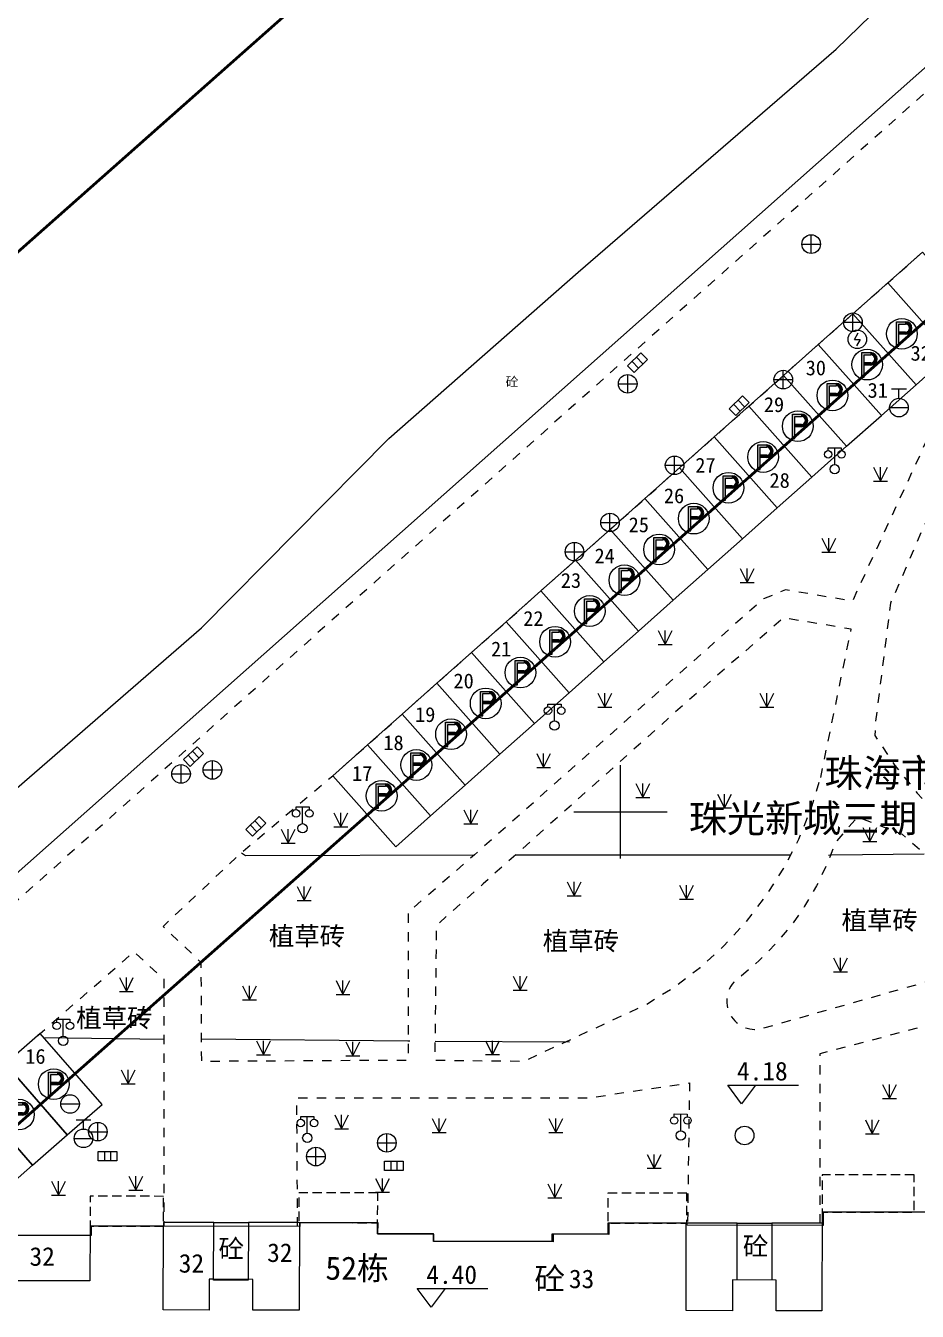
# Model space of a CAD drawing. Extents: x 99002 to 478558, y 2449839 to 2450453.
# Drawn here: x 478323.9 to 478371.7, y 2450136.9 to 2450205.9 of the extents above; entities that cross this region are included whole.
import ezdxf
from ezdxf.enums import TextEntityAlignment as Align

# ---------------------------------------------------------------- set-up
doc = ezdxf.new("R2010")
doc.units = 0
doc.header["$LTSCALE"] = 0.5
for name, pattern in [('DASHEDX2', [38.099999999999994, 25.4, -12.7]), ('X0', [4, 3, -1]), ('X11', [6, 5, -1]), ('X5', [3, 2, -1]), ('X6', [2, 1, -1])]:
    doc.linetypes.add(name, pattern=pattern)
doc.layers.get('0').update_dxf_attribs({"linetype": 'CONTINUOUS'})
for name, color, linetype in [('DEFAULT', 1, 'CONTINUOUS'), ('DLDW', 11, 'CONTINUOUS'), ('DLSS', 4, 'CONTINUOUS'), ('DMTZ', 3, 'CONTINUOUS'), ('GCD', 1, 'CONTINUOUS'), ('GXYZ', 2, 'CONTINUOUS'), ('JMD', 6, 'CONTINUOUS'), ('TK', 7, 'CONTINUOUS'), ('ZBTZ', 3, 'CONTINUOUS'), ('ZJ', 7, 'CONTINUOUS'), ('地下室范围线', 170, 'CONTINUOUS'), ('建筑物首层报建外轮廓范围线', 10, 'CONTINUOUS'), ('建筑红线', 10, 'DASHEDX2'), ('用地红线', 10, 'CONTINUOUS')]:
    doc.layers.add(name, color=color, linetype=linetype)
doc.styles.add('HZ', font='STXIHEI.TTF', dxfattribs={"width": 0.8})
doc.styles.add('宋体', font='simsun.ttc')
doc.styles.add('方正中等线简体', font='FZZDXJW.TTF')
doc.styles.add('正等线体', font='simhei.ttf')
doc.styles.add('等线体', font='simhei.ttf')
doc.styles.add('细等线体', font='FZXDXJW.TTF', dxfattribs={"width": 0.8})
doc.linetypes.add('10421', pattern='A,2,[150,AAA.SHX,S=0.5,R=0,X=0,Y=0.5],1e-11', length=2.00000000001)
doc.linetypes.add('1161', pattern='A,0,[149,AAA.SHX,S=0.15,R=0,X=0,Y=0],-1.6', length=1.6)
doc.linetypes.add('444', pattern='A,4.5,[145,AAA.SHX,S=1,R=0,X=0,Y=1],4.5,-0.5,[146,AAA.SHX,S=1,R=0,X=0,Y=0],-0.5', length=10)

# ---------------------------------------------------------------- blocks, each defined once
blk = doc.blocks.new('gc042')
blk.add_line((-1, 0), (1, 0))
blk.add_circle((0, 0), 1)
blk = doc.blocks.new('gc043')
for p, q in [((-1, 0), (1, 0)), ((-8.881784197001252e-16, -1), (-8.881784197001252e-16, 1))]:
    blk.add_line(p, q)
blk.add_circle((0, 0), 1)
blk = doc.blocks.new('gc050')
for points in [[(-0.3004, -7.371573200455714e-18), (0.09960000000000008, 0.6928203230275509)], [(-0.3004, -7.371573200455714e-18), (0.3004, -1.036507292620599e-16)], [(0.3004, -1.036507292620599e-16), (-0.09960000000000035, -0.6928203230275509)]]:
    blk.add_lwpolyline(points)
blk.add_circle((0, 0), 1)
blk = doc.blocks.new('gc133')
for p, q in [((-0.8, 2), (0.8, 2)), ((0, 1), (0, 2)), ((-1, 0), (1, 0))]:
    blk.add_line(p, q)
blk.add_circle((0, 0), 1)
blk = doc.blocks.new('gc041')
for p, q in [((-1, 0.5), (1, 0.5)), ((-1, -0.5), (-1, 0.5)), ((-0.3300000000000001, 0.5), (-0.3300000000000001, -0.5)), ((0.3300000000000001, 0.5), (0.3300000000000001, -0.5)), ((1, 0.5), (1, -0.5)), ((1, -0.5), (-1, -0.5))]:
    blk.add_line(p, q)
blk = doc.blocks.new('gc097')
for p, q in [((-0.6999991656703307, 2.001080768634255), (-0.6999991656703307, 2.301080768634255)), ((-0.6999991656703307, 2.301080768634255), (0.6999991656703307, 2.298919231365744)), ((3.061515884555943e-17, 0.5), (3.061515884555943e-17, 2.3)), ((0.6999991656703307, 2.298919231365744), (0.6999991656703307, 1.998919231365745))]:
    blk.add_line(p, q)
for centre, radius in [((-0.6999991656703307, 1.601080768634255), 0.4), ((0.7265381501658085, 1.599800599500545), 0.4), ((0, 0), 0.5)]:
    blk.add_circle(centre, radius)
blk = doc.blocks.new('gc188')
blk.add_circle((0, 0), 1)
blk = doc.blocks.new('gc297')
at = {"linetype": 'Continuous'}
for points in [[(-0.3264895667662628, 1.045900798234385), (0.3985104332337368, 1.045900798234385), (0.3985104332337368, 1.295900798234385), (-0.4514895667662628, 1.295900798234385), (-0.5764895667662628, 1.295900798234385), (-0.5764895667662628, 1.170900798234385), (-0.5764895667662628, -1.329099201765614), (-0.3264895667662628, -1.329099201765614)], [(0.3985104332337368, -0.05409920176561478), (-0.3264895667662628, -0.05409920176561478), (-0.3264895667662628, 0.1959007982343852), (0.3985104332337368, 0.1959007982343852)]]:
    blk.add_hatch(color=256, dxfattribs=at).paths.add_polyline_path(points)
h = blk.add_hatch(color=256, dxfattribs=at)
edge = h.paths.add_edge_path()
edge.add_line((0.3985104332337368, 1.295900798234385), (0.3985104332337368, 1.045900798234385))
edge.add_arc((0.3985104332337368, 0.6209007982343853), 0.425, -90, 90, ccw=False)
edge.add_line((0.3985104332337372, 0.1959007982343852), (0.3985104332337372, -0.05409920176561478))
edge.add_arc((0.3985104332337368, 0.6209007982343853), 0.675, 270, 450)
for p, q in [((-0.5764895667662628, 1.170900798234385), (-0.5764895667662628, 1.295900798234385)), ((-0.5764895667662628, 1.295900798234385), (-0.4514895667662628, 1.295900798234385)), ((-0.5764895667662628, -1.329099201765614), (-0.5764895667662628, 1.170900798234385)), ((-0.4514895667662628, 1.295900798234385), (0.3985104332337368, 1.295900798234385)), ((-0.3264895667662628, 1.045900798234385), (0.3985104332337368, 1.045900798234385)), ((-0.3264895667662628, -1.329099201765614), (-0.3264895667662628, 1.045900798234385)), ((0.3985104332337368, 0.1959007982343852), (-0.3264895667662628, 0.1959007982343852)), ((-0.3264895667662628, -0.05409920176561478), (-0.3264895667662628, 0.1959007982343852)), ((0.3985104332337368, 1.295900798234385), (0.3985104332337368, 1.045900798234385)), ((0.3985104332337368, 1.295900798234385), (0.3985104332337368, 1.045900798234385)), ((0.3985104332337372, 0.1959007982343852), (0.3985104332337372, -0.05409920176561478)), ((0.3985104332337368, 0.1959007982343852), (0.3985104332337368, -0.05409920176561478)), ((0.3985104332337368, 0.1959007982343852), (0.3985104332337372, -0.05409920176561478)), ((-0.5764895667662628, -1.329099201765614), (-0.3264895667662628, -1.329099201765614)), ((0.3985104332337368, -0.05409920176561478), (-0.3264895667662628, -0.05409920176561478))]:
    blk.add_line(p, q)
blk.add_circle((0, 0), 1.65)
for radius in [0.675, 0.425]:
    blk.add_arc((0.3985104332337368, 0.6209007982343853), radius, 270, 90)
blk = doc.blocks.new('gc124')
for p, q in [((-0.75, 1.5), (0, 0)), ((0, 0), (0, 1.5)), ((0, 0), (0.75, 1.5)), ((-0.75, 0), (0.75, 0))]:
    blk.add_line(p, q)
blk = doc.blocks.new('GC200')
at = {"linetype": 'Continuous', "const_width": 0.2, "flags": 128}
blk.add_lwpolyline([(-0.1, 0, 1), (0.1, 0, 1)], format="xyb", close=True, dxfattribs=at)

msp = doc.modelspace()

# ---------------------------------------------------------------- linework, layer by layer
at = {"layer": 'DLSS', "color": 4, "linetype": 'X6', "flags": 128}
for points in [[(478536.0421028193, 2450347.387912082), (478507.2809031887, 2450321.930433816), (478464.6843345634, 2450284.28914718), (478445.1199962083, 2450266.915733918), (478444.7587621307, 2450266.630912318), (478444.5926819306, 2450266.4663032), (478441.9244183179, 2450264.254916259), (478434.0810914313, 2450257.312174229), (478415.4929120865, 2450240.801483728), (478404.8641977936, 2450231.336383317), (478400.2597459479, 2450227.278405455), (478387.6457316392, 2450216.101902106), (478353.2866761597, 2450185.538834129), (478338.0014218427, 2450171.949822739), (478321.9291862229, 2450157.6298397), (478302.430122868, 2450140.463341106), (478299.6017096316, 2450137.922039245), (478275.5250466266, 2450116.585524332), (478255.23385895, 2450098.580058309), (478253.869842172, 2450097.824009596)], [(478428.9820816165, 2450215.903115989), (478428.2899878956, 2450215.941080062), (478427.5972098951, 2450215.918862183), (478426.9089709535, 2450215.836629866), (478426.230460186, 2450215.695003119), (478425.5667933605, 2450215.495049766), (478424.9229743258, 2450215.238277394), (478424.3038572845, 2450214.92662199), (478423.7141101935, 2450214.562433343), (478423.158179569, 2450214.148457325), (478422.6402569614, 2450213.687815192), (478422.1642473518, 2450213.183980047), (478421.73373971, 2450212.640750656), (478421.3519799343, 2450212.062222806), (478413.2677376397, 2450211.98692044), (478411.4156106035, 2450211.622445911), (478409.6040351058, 2450211.091964548), (478407.8478580959, 2450210.399823964), (478406.1614724988, 2450209.551696667), (478404.5586992574, 2450208.554533569), (478403.0526740608, 2450207.41650702), (478401.65573969, 2450206.146943832), (478400.3793448611, 2450204.756248835), (478399.2339503961, 2450203.255819613), (478398.2289434907, 2450201.657953083), (478397.3725607797, 2450199.975744721), (478395.3395770845, 2450197.748395924), (478393.8834660337, 2450196.928308508), (478385.0228192894, 2450194.290988366), (478383.3167130181, 2450193.778664498), (478381.6622890397, 2450193.118243664), (478380.0723748202, 2450192.314846393), (478378.5592976539, 2450191.37470177), (478377.1347890837, 2450190.305099146), (478375.8098939419, 2450189.114331613), (478374.5948847148, 2450187.811631706), (478373.4991818954, 2450186.407099824), (478368.2430277575, 2450175.026854948), (478364.6537581961, 2450175.626615632), (478363.474098879, 2450175.14416829), (478347.9596463664, 2450161.40845762), (478344.3874761841, 2450158.305130212), (478344.3949690964, 2450150.365979989), (478333.3096936713, 2450150.305649193), (478333.2847236665, 2450155.61777615), (478331.236257365, 2450157.559521428), (478335.4385625297, 2450161.512029946), (478340.3491224723, 2450165.64760437), (478377.6676515049, 2450198.795801912), (478378.6899740383, 2450199.781466344)], [(478442.5396222697, 2450191.480906612), (478442.6259127121, 2450191.563136778), (478442.7046791091, 2450191.652600152), (478442.7753175638, 2450191.748610824), (478442.8372864962, 2450191.850432687), (478442.8901107943, 2450191.95728508), (478442.933385458, 2450192.068348772), (478442.9667787029, 2450192.182772245), (478442.9900345056, 2450192.299678222), (478443.0029745653, 2450192.418170393), (478443.0054996714, 2450192.537340287), (478442.997590464, 2450192.656274235), (478442.9793075826, 2450192.774060378), (478442.9507912008, 2450192.88979566), (478442.9122599518, 2450193.002592744), (478442.8640092521, 2450193.111586823), (478442.8064090366, 2450193.215942246), (478442.7399009224, 2450193.314858928), (478442.6649948226, 2450193.407578481), (478442.5822650376, 2450193.49339003), (478442.4923458509, 2450193.571635664), (478442.3959266669, 2450193.641715479), (478442.2937467252, 2450193.703092177), (478442.1865894326, 2450193.755295187), (478442.0752763571, 2450193.797924273), (478441.9606609285, 2450193.8306526), (478430.9909074717, 2450194.163176103), (478431.010653752, 2450191.286073959), (478415.2505343237, 2450191.405933381), (478415.1486682132, 2450197.553176604), (478413.9485822477, 2450197.534295625), (478412.7514512702, 2450197.62055238), (478411.5664685426, 2450197.811284468), (478410.4027340352, 2450198.105027179), (478409.2691845446, 2450198.499524741), (478408.1745250642, 2450198.991747647), (478407.1271619351, 2450199.577915912), (478406.1351382902, 2450200.253528112), (478405.2060722875, 2450201.013395939), (478402.9439805497, 2450202.485415625), (478401.5392970408, 2450202.743279174), (478400.1806194123, 2450200.730810201), (478398.6696898266, 2450198.829987203), (478397.0156428641, 2450197.052301925), (478395.2284783458, 2450195.408501665), (478385.490156705, 2450192.694130012), (478383.9333462925, 2450192.232775716), (478382.4227945625, 2450191.63717523), (478380.9700530141, 2450190.911883235), (478379.5862310595, 2450190.062446185), (478378.2819110694, 2450189.095359901), (478377.0670674461, 2450188.018019889), (478375.9509903479, 2450186.83866479), (478374.9422146456, 2450185.566313373), (478374.4897902048, 2450184.58675669), (478370.2905889039, 2450174.920894775), (478369.4703373574, 2450168.444114459), (478369.4474833416, 2450167.799133314), (478370.5175084341, 2450166.204182731), (478371.7200514701, 2450164.706614273), (478373.0462961067, 2450163.31740724), (478374.4865190928, 2450162.046746485), (478376.0301615553, 2450160.90394775), (478377.6659064092, 2450159.897389369), (478379.3817613289, 2450159.034450838), (478381.1651466687, 2450158.321458718), (478386.6094273348, 2450161.483309534), (478391.745457696, 2450163.704551673), (478392.1088875494, 2450164.780089688), (478392.0626837123, 2450169.160228135)], [(478306.5957311027, 2450132.096270792), (478305.241621008, 2450133.633381871), (478305.1582577947, 2450133.728611541), (478305.2397877242, 2450134.88352408), (478305.5954678802, 2450135.45074689), (478305.9511070676, 2450135.500373745), (478324.6375265367, 2450151.806152486), (478329.665419217, 2450156.191576098), (478331.2715177355, 2450154.7334248), (478331.2681589465, 2450141.453194452)], [(478343.1787346214, 2450102.917227558), (478342.7601513392, 2450102.923305025), (478342.7446972902, 2450106.358386187), (478341.4697484978, 2450106.414074411), (478341.4043302489, 2450098.543021868), (478334.0162922505, 2450098.612800241), (478332.604055199, 2450099.963693042), (478329.5117139709, 2450096.724728103), (478331.4114352573, 2450095.886732612), (478333.3642862314, 2450095.18136001), (478335.3610209749, 2450094.611949937), (478347.9616767035, 2450093.428253662), (478349.2581284215, 2450093.354875636), (478350.5559883423, 2450093.39648148), (478351.8450784052, 2450093.552744911), (478353.1152893243, 2450093.822440483), (478369.3756138044, 2450104.429109335), (478373.7737836755, 2450109.032370178), (478374.8794508069, 2450111.858022499), (478376.202759225, 2450114.588528997), (478377.7355995335, 2450117.20715679), (478378.5428488742, 2450118.58770908), (478379.4655725721, 2450119.893908571), (478380.4969653431, 2450121.116121763), (478381.6294204461, 2450122.245334572), (478382.8545857831, 2450123.273218814), (478384.1634254988, 2450124.192193624), (478385.5462866217, 2450124.995481366), (478386.992970256, 2450125.677157623), (478388.4928068019, 2450126.232194887), (478388.9560264823, 2450127.147598024), (478389.2822445458, 2450128.819195813), (478389.3011680737, 2450128.84251196), (478389.6323645485, 2450144.017000693), (478381.4782693774, 2450144.053792458), (478379.9051477623, 2450143.982873073), (478379.3838911689, 2450143.937121538), (478378.8606310663, 2450143.937829096), (478378.3395001172, 2450143.984990161), (478377.8246141683, 2450144.078232258), (478377.3200397437, 2450144.216818968), (478376.8297619285, 2450144.399655747), (478376.357652894, 2450144.625298566), (478375.9074413162, 2450144.891965316), (478375.4826829268, 2450145.197549887), (478375.0867324306, 2450145.539638801), (478374.72271701, 2450145.915530266), (478374.393511627, 2450146.322255526), (478374.1017163171, 2450146.7566023), (478372.2679412378, 2450152.240125947), (478366.4978206271, 2450150.714735199), (478366.4888640765, 2450141.50658442)], [(478338.4594028695, 2450141.443677407), (478338.414209862, 2450148.360859493), (478354.0254632444, 2450148.344199257), (478359.49663016, 2450149.152972999), (478359.3909737311, 2450141.615979683)]]:
    msp.add_lwpolyline(points, dxfattribs=at)
at = {"layer": 'DLSS', "color": 4, "linetype": '1161', "flags": 128}
for points in [[(478370.1358521438, 2450192.105678387), (478373.5193931808, 2450188.296458265), (478375.3810637853, 2450189.950087864), (478371.9975227483, 2450193.759307986)], [(478368.2741815393, 2450190.452048786), (478371.6577225764, 2450186.642828662), (478373.5193931808, 2450188.296458265), (478370.1358521438, 2450192.105678387)], [(478366.4125109349, 2450188.798419181), (478369.7960519719, 2450184.989199057), (478371.6577225764, 2450186.642828662), (478368.2741815393, 2450190.452048786)], [(478364.5508403304, 2450187.144789572), (478367.9343813674, 2450183.335569447), (478369.7960519719, 2450184.989199057), (478366.4125109349, 2450188.798419181)], [(478362.689169726, 2450185.491159961), (478366.072710763, 2450181.681939835), (478367.9343813674, 2450183.335569447), (478364.5508403304, 2450187.144789572)], [(478360.8274991215, 2450183.837530346), (478364.2110401585, 2450180.02831022), (478366.072710763, 2450181.681939835), (478362.689169726, 2450185.491159961)], [(478358.965828517, 2450182.183900728), (478362.349369554, 2450178.374680601), (478364.2110401585, 2450180.02831022), (478360.8274991215, 2450183.837530346)], [(478357.1041579125, 2450180.530271107), (478360.4876989495, 2450176.721050979), (478362.349369554, 2450178.374680601), (478358.965828517, 2450182.183900728)], [(478355.2424873081, 2450178.876641483), (478358.6260283451, 2450175.067421354), (478360.4876989495, 2450176.721050979), (478357.1041579125, 2450180.530271107)], [(478353.3808167036, 2450177.223011855), (478356.7643577406, 2450173.413791725), (478358.6260283451, 2450175.067421354), (478355.2424873081, 2450178.876641483)], [(478351.5191460991, 2450175.569382224), (478354.9026871362, 2450171.760162094), (478356.7643577406, 2450173.413791725), (478353.3808167036, 2450177.223011855)], [(478349.6574754947, 2450173.91575259), (478353.0410165318, 2450170.106532459), (478354.9026871362, 2450171.760162094), (478351.5191460991, 2450175.569382224)], [(478347.7958048902, 2450172.262122952), (478351.1793459273, 2450168.45290282), (478353.0410165318, 2450170.106532459), (478349.6574754947, 2450173.91575259)], [(478345.9341342858, 2450170.608493312), (478349.3176753228, 2450166.799273179), (478351.1793459273, 2450168.45290282), (478347.7958048902, 2450172.262122952)], [(478344.0724636813, 2450168.954863668), (478347.4560047183, 2450165.145643535), (478349.3176753228, 2450166.799273179), (478345.9341342858, 2450170.608493312)], [(478342.2107930768, 2450167.301234021), (478345.5943341139, 2450163.492013887), (478347.4560047183, 2450165.145643535), (478344.0724636813, 2450168.954863668)], [(478340.3491224723, 2450165.64760437), (478343.7326635094, 2450161.838384236), (478345.5943341139, 2450163.492013887), (478342.2107930768, 2450167.301234021)], [(478324.6375265367, 2450151.806152486), (478322.7688845897, 2450150.175574627), (478326.0939002173, 2450146.365106917), (478327.9625421641, 2450147.995684778)], [(478322.7688845897, 2450150.175574627), (478320.9002426428, 2450148.544996764), (478324.2252582704, 2450144.734529054), (478326.0939002173, 2450146.365106917)], [(478320.9002426428, 2450148.544996764), (478319.0316006959, 2450146.914418898), (478322.3566163235, 2450143.103951186), (478324.2252582704, 2450144.734529054)]]:
    msp.add_lwpolyline(points, close=True, dxfattribs=at)
at = {"layer": 'DLSS', "color": 4, "linetype": 'X6', "flags": 128}
for points in [[(478366.5404592861, 2450165.552940831), (478368.1770269115, 2450173.515915611), (478364.5487659949, 2450174.122728019), (478359.6200217978, 2450169.848175279), (478348.4245864598, 2450159.845814702), (478345.9035738326, 2450157.603111393), (478345.8230050252, 2450150.374090267), (478350.6120215732, 2450150.322751568), (478357.1741664787, 2450153.367120997), (478358.6637307526, 2450154.294040054), (478360.0642612564, 2450155.350683321), (478361.3644938931, 2450156.528552494), (478362.5539712349, 2450157.818174285), (478363.6231266297, 2450159.209176603), (478364.5633611429, 2450160.690371986), (478365.3671127165, 2450162.24984757), (478366.0279169891, 2450163.875060906)], [(478375.8626103285, 2450158.74248356), (478373.2367854498, 2450160.420988231), (478370.9364858766, 2450162.492069036), (478368.5246757501, 2450163.42327729), (478367.3208487286, 2450162.058846348), (478366.8667650305, 2450160.87376231), (478366.3166869039, 2450159.73007081), (478365.6743467122, 2450158.635531968), (478364.9441028303, 2450157.597572394), (478364.1309100732, 2450156.623234801), (478363.2402860763, 2450155.719130218), (478362.278273858, 2450154.891393128), (478362.1652431707, 2450154.821290226), (478362.0587196988, 2450154.741646625), (478361.95950653, 2450154.653062764), (478361.8683516392, 2450154.556206482), (478361.7859422496, 2450154.451807986), (478361.7128996511, 2450154.340654343), (478361.6497745172, 2450154.223583549), (478361.5970427524, 2450154.101478207), (478361.5551019053, 2450153.97525888), (478361.5242681708, 2450153.845877143), (478361.5047740065, 2450153.714308414), (478361.4967663804, 2450153.581544599), (478361.5003056626, 2450153.448586612), (478361.51536517, 2450153.316436836), (478361.5418313679, 2450153.186091553), (478361.579504726, 2450153.05853345), (478361.6281012222, 2450152.934724192), (478361.687254484, 2450152.815597187), (478361.756518551, 2450152.702050543), (478361.8353712365, 2450152.594940295), (478361.9232180648, 2450152.495073955), (478362.0193967522, 2450152.403204422), (478362.1231822013, 2450152.320024306), (478362.2337919661, 2450152.246160709), (478362.3503921521, 2450152.182170494), (478362.4721037024, 2450152.128536086), (478362.5980090249, 2450152.08566184), (478362.7271589111, 2450152.053870987), (478362.8585796905, 2450152.033403201), (478362.9912805731, 2450152.02441279), (478363.1242611177, 2450152.026967533), (478363.2565187745, 2450152.041048171), (478375.7754412654, 2450155.593543321), (478375.9143207977, 2450155.681136355), (478376.0448522674, 2450155.780743583), (478376.1659994092, 2450155.89157424), (478376.2768004582, 2450156.012748462), (478376.376375785, 2450156.143304269), (478376.4639348797, 2450156.282205203), (478376.5387826265, 2450156.428348554), (478376.6003248229, 2450156.580574118), (478376.6480728967, 2450156.737673403), (478376.6816477847, 2450156.898399228), (478376.7007829421, 2450157.061475619), (478376.7053264583, 2450157.225607942), (478376.6952422631, 2450157.389493182), (478376.6706104133, 2450157.551830284), (478376.6316264565, 2450157.711330482), (478376.5785998791, 2450157.866727535), (478376.5119516494, 2450158.016787774), (478376.4322108756, 2450158.160319897), (478376.3400106049, 2450158.29618443), (478376.2360827986, 2450158.42330277), (478376.1212525201, 2450158.540665746), (478375.9964313863, 2450158.647341636)]]:
    msp.add_lwpolyline(points, close=True, dxfattribs=at)
at = {"layer": 'DMTZ', "color": 3, "linetype": '10421', "flags": 128}
msp.add_lwpolyline([(478251.7137998031, 2450097.826703314), (478254.7268773147, 2450103.889823324), (478263.033613347, 2450110.379945356), (478272.9203735224, 2450119.134016449), (478283.0030931367, 2450127.854827531), (478294.4471552304, 2450137.571854559), (478304.2038948106, 2450146.31209719), (478304.1929753702, 2450146.37311272), (478312.2862893815, 2450155.569564715), (478322.7071414245, 2450164.385929626), (478333.3074966004, 2450173.580063561), (478343.3531280719, 2450183.745948699), (478353.5221375787, 2450192.684648767), (478367.3782264496, 2450204.656522722), (478379.2267090206, 2450216.197045825), (478389.1918396957, 2450225.230017036), (478397.168011961, 2450231.298568123), (478404.6311329581, 2450238.090810922), (478415.6208306911, 2450246.027406596), (478424.3340503552, 2450257.411075772), (478430.9682477711, 2450267.294469909), (478439.4427958873, 2450273.64036599), (478455.9065805643, 2450286.858809556), (478458.955429883, 2450291.237851612), (478464.2684475323, 2450295.713898784), (478469.506927065, 2450296.761984225), (478471.4700230352, 2450292.784930112)], dxfattribs=at)
at = {"layer": 'JMD', "color": 6, "linetype": '444', "flags": 128}
msp.add_lwpolyline([(478456.518721772, 2450278.64585474), (478444.3670800951, 2450267.744744982), (478373.8740456883, 2450205.188935359), (478298.4592155785, 2450138.319558251), (478253.9552025904, 2450098.856755353), (478253.825117346, 2450097.282899615), (478253.6159231778, 2450084.293946287)], dxfattribs=at)
at = {"layer": 'JMD', "color": 6, "linetype": 'X5', "lineweight": -3, "ltscale": 0.5, "elevation": 22.088, "flags": 128}
for points in [[(478371.559301006, 2450144.209921959), (478366.6192224998, 2450144.216459765), (478366.6165754726, 2450142.216427947), (478371.5566539788, 2450142.209890145)], [(478331.2570723427, 2450143.063237896), (478327.3170125405, 2450143.068452254), (478327.3148919503, 2450141.468426433), (478331.2549547258, 2450141.463212104)], [(478342.7575225985, 2450143.247961065), (478338.5174524286, 2450143.253632868), (478338.5153348064, 2450141.653607108), (478342.7554021832, 2450141.647995684)], [(478359.3577836088, 2450143.226052052), (478355.1177162282, 2450143.231663448), (478355.1155986066, 2450141.631637984), (478359.3556661553, 2450141.626026585)]]:
    msp.add_lwpolyline(points, close=True, dxfattribs=at)
at = {"layer": 'JMD', "color": 6, "linetype": 'Continuous', "lineweight": -3, "ltscale": 0.5, "elevation": 22.088, "flags": 128}
for points in [[(478374.906707211, 2450142.205456274), (478366.6165759784, 2450142.216427946), (478366.60956087, 2450136.916343624), (478364.1495217605, 2450136.919599284), (478364.1517055564, 2450138.569625537), (478361.8116683709, 2450138.572722387), (478361.8094845737, 2450136.922696129), (478359.3094448516, 2450136.926004696), (478359.3156655279, 2450141.626079523), (478355.1155986126, 2450141.631637948), (478355.1148045044, 2450141.031628335), (478352.114757003, 2450141.035598751), (478352.1142274341, 2450140.635592352), (478345.7541263478, 2450140.644009436), (478345.7546557527, 2450141.044015836), (478342.7546080801, 2450141.047986096), (478342.7554021883, 2450141.647995683), (478338.5553354328, 2450141.653554137), (478338.5491149254, 2450136.953479288), (478336.0490751983, 2450136.956787918), (478336.0512589941, 2450138.606814196), (478333.9512256227, 2450138.60959342), (478333.7112218086, 2450138.609911045), (478333.7090380115, 2450136.959884764), (478331.2489989136, 2450136.963140395), (478331.2549547239, 2450141.463212074), (478327.3148921095, 2450141.468426433), (478327.3109877453, 2450138.518379434), (478322.8109162346, 2450138.524334915)], [(478374.9067077059, 2450142.205456614), (478366.6165754726, 2450142.216427947), (478366.6157813642, 2450141.616418403), (478363.9157384582, 2450141.619991693), (478363.9117016564, 2450138.569943163)], [(478362.0516760612, 2450138.572404756), (478362.0557088731, 2450141.622453294), (478359.3556661553, 2450141.626026585), (478355.1155986066, 2450141.631637984), (478355.1148044976, 2450141.031628427), (478352.114757003, 2450141.035598751), (478352.1142274341, 2450140.635592352), (478345.7541263478, 2450140.644009436), (478345.7546557527, 2450141.044015836), (478342.7546080771, 2450141.04798616), (478342.7554021832, 2450141.647995684), (478338.5153348064, 2450141.653607108), (478335.8152919004, 2450141.657180398), (478335.8111889216, 2450138.557131026), (478333.9511633917, 2450138.55959262), (478333.9552623152, 2450141.659641999), (478331.2552194279, 2450141.663215283), (478331.2549547258, 2450141.463212104), (478327.3148919503, 2450141.468426433), (478327.3142341048, 2450140.968418493), (478322.8141588427, 2450140.974373984)], [(478333.9552623152, 2450141.659641999), (478335.8152919004, 2450141.657180398)], [(478362.0557088731, 2450141.622453294), (478363.9157384582, 2450141.619991693)]]:
    msp.add_lwpolyline(points, dxfattribs=at)
at = {"layer": 'TK', "color": 7, "linetype": 'Continuous'}
for p, q in [((478355.792522027, 2450161.21008803), (478355.7991395946, 2450166.210167608)), ((478353.2957910811, 2450163.713436451), (478358.2958705405, 2450163.706819186))]:
    msp.add_line(p, q, dxfattribs=at)
at = {"layer": 'ZBTZ', "color": 3, "linetype": '1161', "flags": 128}
for points in [[(478335.4385625297, 2450161.512029946), (478335.6623649154, 2450161.359731072), (478347.9596463664, 2450161.40845762)], [(478350.1730574188, 2450161.407954677), (478364.9323140715, 2450161.404600999)], [(478366.9634992043, 2450161.373988076), (478367.1169786011, 2450161.404104588), (478372.0925404773, 2450161.451212218)], [(478324.8175441159, 2450151.599852351), (478331.2707007128, 2450151.503019226)], [(478333.3040237761, 2450151.511864536), (478344.3773492191, 2450151.40902174), (478344.4742213784, 2450151.408369176)], [(478345.8344301375, 2450151.399206334), (478353.0604250032, 2450151.350529506)]]:
    msp.add_lwpolyline(points, dxfattribs=at)
at = {"layer": 'ZJ', "color": 7, "linetype": 'Continuous', "flags": 128}
for points in [[(478363.0465168775, 2450149.036849807), (478362.2951814451, 2450148.037826478), (478361.5464930397, 2450149.038834974), (478365.3465534289, 2450149.033805882)], [(478346.3717693156, 2450138.11117271), (478345.6204338832, 2450137.112149369), (478344.8717454778, 2450138.11315787), (478348.671805867, 2450138.108128799)]]:
    msp.add_lwpolyline(points, dxfattribs=at)
at = {"layer": '地下室范围线', "color": 170, "linetype": 'X0', "const_width": 0.15, "flags": 128}
msp.add_lwpolyline([(478291.2786289494, 2450048.457007126), (478273.8428361897, 2450065.239519966), (478274.7738678356, 2450066.206793273), (478274.7805622311, 2450071.264924417), (478268.1804573444, 2450071.273658882), (478268.1862808003, 2450075.673729113), (478269.9863094055, 2450075.671346983), (478269.9900152409, 2450078.471391672), (478274.090080397, 2450078.465965702), (478274.0924627198, 2450080.265994427), (478274.5924705837, 2450080.265332724), (478274.5982940393, 2450084.665402933), (478272.148255188, 2450084.668645287), (478272.1479904854, 2450084.468642098), (478264.0478617611, 2450084.479361723), (478264.0568616471, 2450091.279470284), (478267.7569204463, 2450091.274573651), (478267.7658491622, 2450097.635494214), (478443.2656471577, 2450253.01289448), (478450.7240536819, 2450253.003023444), (478450.7162449574, 2450247.102929823), (478496.6669751899, 2450247.042115193), (478496.6166904107, 2450209.048087406), (478455.116168241, 2450209.103011481), (478455.0448500734, 2450155.216635768), (478360.6915835639, 2450093.851297551), (478359.3260388767, 2450095.945385392), (478321.2834628875, 2450071.203383298), (478306.7810707556, 2450071.222575478), (478306.7722446122, 2450064.553732519)], close=True, dxfattribs=at)
at = {"layer": '建筑物首层报建外轮廓范围线', "color": 10, "linetype": 'Continuous'}
msp.add_lwpolyline([(478374.9256942858, 2450142.195431313), (478366.6755631748, 2450142.206349707), (478366.6746372068, 2450141.506338565), (478359.3745208777, 2450141.515999687), (478359.374653059, 2450141.616001282), (478355.1745872897, 2450141.621559731), (478355.1737921976, 2450141.02155016), (478352.1737445284, 2450141.025525403), (478352.1732144671, 2450140.625519037), (478345.7731134158, 2450140.633984138), (478345.7736428212, 2450141.033990506), (478342.7735951455, 2450141.037960829), (478342.7743892451, 2450141.637970383), (478338.5743225074, 2450141.643528865), (478338.5740578003, 2450141.44352567), (478327.3738798155, 2450141.458348223), (478327.3732180587, 2450140.958340234), (478322.8731465453, 2450140.964295738)], dxfattribs=at)
at = {"layer": '建筑红线', "color": 10, "linetype": 'X11', "const_width": 0.15, "flags": 128}
msp.add_lwpolyline([(478536.0258901641, 2450335.138009493), (478263.8817377478, 2450094.198456817), (478263.444825274, 2450073.16618865), (478447.0851375207, 2449896.545219138), (478535.5219757646, 2449954.392088048)], dxfattribs=at)
at = {"layer": '用地红线', "color": 10, "linetype": 'Continuous', "const_width": 0.15, "flags": 128}
msp.add_lwpolyline([(478535.4903182789, 2449930.472433385), (478453.2887071975, 2449876.704049185), (478219.4262603859, 2450101.627499218), (478536.0880970553, 2450382.140079724)], dxfattribs=at)

# ---------------------------------------------------------------- block references
at = {"layer": 'DLDW', "color": 11, "linetype": 'Continuous', "xscale": 0.5, "yscale": 0.5}
for p in [(478367.2903750041, 2450182.102240659, 3.878), (478352.2488955969, 2450168.339903666, 3.953), (478338.7253578018, 2450162.82470338, 6.324), (478325.8760353504, 2450151.418506586, 6.121), (478338.97835876, 2450146.199074687, 4.162), (478359.0258917538, 2450146.334546187, 3.621)]:
    msp.add_blockref('gc097', p, dxfattribs=at)
at = {"layer": 'DLSS', "color": 4, "linetype": '1161', "xscale": 0.5, "yscale": 0.5}
for p in [(478370.89678736, 2450189.374253524), (478369.0351167555, 2450187.72062392), (478367.1734461511, 2450186.066994313), (478365.3117755466, 2450184.413364703), (478363.4501049422, 2450182.759735089), (478361.5884343378, 2450181.106105473), (478359.7267637333, 2450179.452475853), (478357.8650931289, 2450177.798846229), (478356.0034225244, 2450176.145216603), (478354.14175192, 2450174.491586973), (478352.2800813155, 2450172.83795734), (478350.418410711, 2450171.184327704), (478348.5567401065, 2450169.530698065), (478346.6950695021, 2450167.877068422), (478344.8333988976, 2450166.223438777), (478342.9717282931, 2450164.569809127), (478325.3657133769, 2450149.085629701), (478323.4970714301, 2450147.455051839)]:
    msp.add_blockref('gc297', p, dxfattribs=at)
at = {"layer": 'GCD', "color": 1, "linetype": 'Continuous'}
ref = msp.add_blockref('GC200', (478367.3782264496, 2450204.656522722, 3.572), dxfattribs=dict(at, xscale=4.876000004212864e-06, yscale=4.876000004212864e-06, zscale=4.876000004212864e-06))
ref.add_attrib('height', '3.57', dxfattribs={"linetype": 'Continuous', "height": 9.752000008425727e-06, "style": '方正中等线简体', "width": 0.7999999999999999}).set_placement((478367.9782264496, 2450204.15652516, 3.572), align=Align.MIDDLE_LEFT)
ref = msp.add_blockref('GC200', (478328.348411291, 2450202.294134185, 2.202), dxfattribs=dict(at, xscale=4.876000004212864e-06, yscale=4.876000004212864e-06, zscale=4.876000004212864e-06))
ref.add_attrib('height', '2.20', dxfattribs={"linetype": 'Continuous', "height": 9.752000008425727e-06, "style": '方正中等线简体', "width": 0.7999999999999999}).set_placement((478328.948411291, 2450201.794136622, 2.202), align=Align.MIDDLE_LEFT)
ref = msp.add_blockref('GC200', (478357.7294172705, 2450199.640203629, 2.465), dxfattribs=dict(at, xscale=4.876000004212864e-06, yscale=4.876000004212864e-06, zscale=4.876000004212864e-06))
ref.add_attrib('height', '2.47', dxfattribs={"linetype": 'Continuous', "height": 9.752000008425727e-06, "style": '方正中等线简体', "width": 0.7999999999999999}).set_placement((478358.3294172705, 2450199.140206066, 2.465), align=Align.MIDDLE_LEFT)
ref = msp.add_blockref('GC200', (478344.6496809811, 2450196.991466901, 2.36), dxfattribs=dict(at, xscale=4.876000004212864e-06, yscale=4.876000004212864e-06, zscale=4.876000004212864e-06))
ref.add_attrib('height', '2.36', dxfattribs={"linetype": 'Continuous', "height": 9.752000008425727e-06, "style": '方正中等线简体', "width": 0.7999999999999999}).set_placement((478345.249680981, 2450196.491469339, 2.36), align=Align.MIDDLE_LEFT)
ref = msp.add_blockref('GC200', (478366.0293533414, 2450194.192123044, 3.825), dxfattribs=dict(at, xscale=4.876000004212864e-06, yscale=4.876000004212864e-06, zscale=4.876000004212864e-06))
ref.add_attrib('height', '3.83', dxfattribs={"linetype": 'Continuous', "height": 9.752000008425727e-06, "style": '方正中等线简体', "width": 0.7999999999999999}).set_placement((478366.6293533414, 2450193.692125482, 3.825), align=Align.MIDDLE_LEFT)
ref = msp.add_blockref('GC200', (478353.5221375787, 2450192.684648767, 3.568), dxfattribs=dict(at, xscale=4.876000004212864e-06, yscale=4.876000004212864e-06, zscale=4.876000004212864e-06))
ref.add_attrib('height', '3.57', dxfattribs={"linetype": 'Continuous', "height": 9.752000008425727e-06, "style": '方正中等线简体', "width": 0.7999999999999999}).set_placement((478354.1221375787, 2450192.184651205, 3.568), align=Align.MIDDLE_LEFT)
ref = msp.add_blockref('GC200', (478370.2638530592, 2450192.246484644, 3.864), dxfattribs=dict(at, xscale=4.876000004212864e-06, yscale=4.876000004212864e-06, zscale=4.876000004212864e-06))
ref.add_attrib('height', '3.86', dxfattribs={"linetype": 'Continuous', "height": 9.752000008425727e-06, "style": '方正中等线简体', "width": 0.7999999999999999}).set_placement((478370.8638530592, 2450191.746487082, 3.864), align=Align.MIDDLE_LEFT)
ref = msp.add_blockref('GC200', (478347.76917606, 2450191.279237539, 2.578), dxfattribs=dict(at, xscale=4.876000004212864e-06, yscale=4.876000004212864e-06, zscale=4.876000004212864e-06))
ref.add_attrib('height', '2.58', dxfattribs={"linetype": 'Continuous', "height": 9.752000008425727e-06, "style": '方正中等线简体', "width": 0.7999999999999999}).set_placement((478348.36917606, 2450190.779239977, 2.578), align=Align.MIDDLE_LEFT)
ref = msp.add_blockref('GC200', (478333.6617862792, 2450187.394838913, 2.33), dxfattribs=dict(at, xscale=4.876000004212864e-06, yscale=4.876000004212864e-06, zscale=4.876000004212864e-06))
ref.add_attrib('height', '2.33', dxfattribs={"linetype": 'Continuous', "height": 9.752000008425727e-06, "style": '方正中等线简体', "width": 0.7999999999999999}).set_placement((478334.2617862793, 2450186.894841352, 2.33), align=Align.MIDDLE_LEFT)
ref = msp.add_blockref('GC200', (478353.2866761597, 2450185.538834129, 3.828), dxfattribs=dict(at, xscale=4.876000004212864e-06, yscale=4.876000004212864e-06, zscale=4.876000004212864e-06))
ref.add_attrib('height', '3.83', dxfattribs={"linetype": 'Continuous', "height": 9.752000008425727e-06, "style": '方正中等线简体', "width": 0.7999999999999999}).set_placement((478353.8866761597, 2450185.038836567, 3.828), align=Align.MIDDLE_LEFT)
ref = msp.add_blockref('GC200', (478343.3531280719, 2450183.745948699, 3.415), dxfattribs=dict(at, xscale=4.876000004212864e-06, yscale=4.876000004212864e-06, zscale=4.876000004212864e-06))
ref.add_attrib('height', '3.42', dxfattribs={"linetype": 'Continuous', "height": 9.752000008425727e-06, "style": '方正中等线简体', "width": 0.7999999999999999}).set_placement((478343.9531280719, 2450183.245951138, 3.415), align=Align.MIDDLE_LEFT)
ref = msp.add_blockref('GC200', (478361.0168217066, 2450184.034577327, 3.869), dxfattribs=dict(at, xscale=4.876000004212864e-06, yscale=4.876000004212864e-06, zscale=4.876000004212864e-06))
ref.add_attrib('height', '3.87', dxfattribs={"linetype": 'Continuous', "height": 9.752000008425727e-06, "style": '方正中等线简体', "width": 0.7999999999999999}).set_placement((478361.6168217065, 2450183.534579766, 3.869), align=Align.MIDDLE_LEFT)
ref = msp.add_blockref('GC200', (478338.344862633, 2450182.856561013, 2.425), dxfattribs=dict(at, xscale=4.876000004212864e-06, yscale=4.876000004212864e-06, zscale=4.876000004212864e-06))
ref.add_attrib('height', '2.43', dxfattribs={"linetype": 'Continuous', "height": 9.752000008425727e-06, "style": '方正中等线简体', "width": 0.7999999999999999}).set_placement((478338.944862633, 2450182.356563451, 2.425), align=Align.MIDDLE_LEFT)
ref = msp.add_blockref('GC200', (478326.128366582, 2450178.866658001, 2.232), dxfattribs=dict(at, xscale=4.876000004212864e-06, yscale=4.876000004212864e-06, zscale=4.876000004212864e-06))
ref.add_attrib('height', '2.23', dxfattribs={"linetype": 'Continuous', "height": 9.752000008425727e-06, "style": '方正中等线简体', "width": 0.7999999999999999}).set_placement((478326.728366582, 2450178.366660439, 2.232), align=Align.MIDDLE_LEFT)
ref = msp.add_blockref('GC200', (478351.8838556942, 2450175.870519821, 3.815), dxfattribs=dict(at, xscale=4.876000004212864e-06, yscale=4.876000004212864e-06, zscale=4.876000004212864e-06))
ref.add_attrib('height', '3.82', dxfattribs={"linetype": 'Continuous', "height": 9.752000008425727e-06, "style": '方正中等线简体', "width": 0.7999999999999999}).set_placement((478352.4838556942, 2450175.370522259, 3.815), align=Align.MIDDLE_LEFT)
ref = msp.add_blockref('GC200', (478331.1336908164, 2450175.26697023, 2.261), dxfattribs=dict(at, xscale=4.876000004212864e-06, yscale=4.876000004212864e-06, zscale=4.876000004212864e-06))
ref.add_attrib('height', '2.26', dxfattribs={"linetype": 'Continuous', "height": 9.752000008425727e-06, "style": '方正中等线简体', "width": 0.7999999999999999}).set_placement((478331.7336908163, 2450174.766972668, 2.261), align=Align.MIDDLE_LEFT)
ref = msp.add_blockref('GC200', (478333.3074966004, 2450173.580063561, 3.527), dxfattribs=dict(at, xscale=4.876000004212864e-06, yscale=4.876000004212864e-06, zscale=4.876000004212864e-06))
ref.add_attrib('height', '3.53', dxfattribs={"linetype": 'Continuous', "height": 9.752000008425727e-06, "style": '方正中等线简体', "width": 0.7999999999999999}).set_placement((478333.9074966004, 2450173.080065999, 3.527), align=Align.MIDDLE_LEFT)
ref = msp.add_blockref('GC200', (478368.1770269115, 2450173.515915611, 4.15), dxfattribs=dict(at, xscale=4.876000004212864e-06, yscale=4.876000004212864e-06, zscale=4.876000004212864e-06))
ref.add_attrib('height', '4.15', dxfattribs={"linetype": 'Continuous', "height": 9.752000008425727e-06, "style": '正等线体', "width": 0.7999999999999999}).set_placement((478368.7770269115, 2450173.015918049, 4.15), align=Align.MIDDLE_LEFT)
ref = msp.add_blockref('GC200', (478338.0014218427, 2450171.949822739, 3.839), dxfattribs=dict(at, xscale=4.876000004212864e-06, yscale=4.876000004212864e-06, zscale=4.876000004212864e-06))
ref.add_attrib('height', '3.84', dxfattribs={"linetype": 'Continuous', "height": 9.752000008425727e-06, "style": '方正中等线简体', "width": 0.7999999999999999}).set_placement((478338.6014218427, 2450171.449825177, 3.839), align=Align.MIDDLE_LEFT)
ref = msp.add_blockref('GC200', (478346.2572295485, 2450170.938879031, 3.792), dxfattribs=dict(at, xscale=4.876000004212864e-06, yscale=4.876000004212864e-06, zscale=4.876000004212864e-06))
ref.add_attrib('height', '3.79', dxfattribs={"linetype": 'Continuous', "height": 9.752000008425727e-06, "style": '方正中等线简体', "width": 0.7999999999999999}).set_placement((478346.8572295485, 2450170.438881469, 3.792), align=Align.MIDDLE_LEFT)
ref = msp.add_blockref('GC200', (478333.8844194324, 2450165.958165311, 3.749), dxfattribs=dict(at, xscale=4.876000004212864e-06, yscale=4.876000004212864e-06, zscale=4.876000004212864e-06))
ref.add_attrib('height', '3.75', dxfattribs={"linetype": 'Continuous', "height": 9.752000008425727e-06, "style": '方正中等线简体', "width": 0.7999999999999999}).set_placement((478334.4844194324, 2450165.458167749, 3.749), align=Align.MIDDLE_LEFT)
ref = msp.add_blockref('GC200', (478340.3491224723, 2450165.64760437, 3.832), dxfattribs=dict(at, xscale=4.876000004212864e-06, yscale=4.876000004212864e-06, zscale=4.876000004212864e-06))
ref.add_attrib('height', '3.83', dxfattribs={"linetype": 'Continuous', "height": 9.752000008425727e-06, "style": '方正中等线简体', "width": 0.7999999999999999}).set_placement((478340.9491224723, 2450165.147606809, 3.832), align=Align.MIDDLE_LEFT)
ref = msp.add_blockref('GC200', (478331.236257365, 2450157.559521428, 3.784), dxfattribs=dict(at, xscale=4.876000004212864e-06, yscale=4.876000004212864e-06, zscale=4.876000004212864e-06))
ref.add_attrib('height', '3.78', dxfattribs={"linetype": 'Continuous', "height": 9.752000008425727e-06, "style": '方正中等线简体', "width": 0.7999999999999999}).set_placement((478331.836257365, 2450157.059523866, 3.784), align=Align.MIDDLE_LEFT)
ref = msp.add_blockref('GC200', (478331.3182422738, 2450151.502305839, 3.901), dxfattribs=dict(at, xscale=4.876000004212864e-06, yscale=4.876000004212864e-06, zscale=4.876000004212864e-06))
ref.add_attrib('height', '3.90', dxfattribs={"linetype": 'Continuous', "height": 9.752000008425727e-06, "style": '方正中等线简体', "width": 0.7999999999999999}).set_placement((478331.9182422739, 2450151.002308277, 3.901), align=Align.MIDDLE_LEFT)
at = {"layer": 'GXYZ', "color": 2, "linetype": 'Continuous', "xscale": 0.5, "yscale": 0.5}
for name, p in [('gc043', (478366.0293533414, 2450194.192123044, 3.825)), ('gc043', (478368.2698368955, 2450189.994083793, 3.862)), ('gc050', (478368.5076283552, 2450189.077752913, 3.853)), ('gc043', (478356.1792520847, 2450186.691026391, 3.823)), ('gc043', (478364.5316958395, 2450186.914976549, 3.896)), ('gc133', (478370.7408172148, 2450185.412732741, 4.025)), ('gc043', (478358.6965031318, 2450182.31361768, 3.852)), ('gc043', (478355.2283809253, 2450179.245153246, 3.809)), ('gc043', (478353.322272751, 2450177.677648127, 3.809)), ('gc043', (478332.200102821, 2450165.741390519, 3.75)), ('gc043', (478333.8844194324, 2450165.958165311, 3.749)), ('gc042', (478326.2415465786, 2450148.021962809, 3.862)), ('gc133', (478326.9641175413, 2450146.176973935, 4.051)), ('gc043', (478327.7356062588, 2450146.535959295, 4.08)), ('gc043', (478343.2500878307, 2450145.937416859, 4.185)), ('gc188', (478362.4529448919, 2450146.329010729, 4.277)), ('gc043', (478339.4400426044, 2450145.198446008, 4.213)), ('gc041', (478328.254866177, 2450145.214248737, 4.191)), ('gc041', (478343.626452681, 2450144.696896854, 4.164))]:
    msp.add_blockref(name, p, dxfattribs=at)
at = {"layer": 'GXYZ', "color": 2, "linetype": 'Continuous'}
for p, xscale, yscale, rotation in [((478356.7067679257, 2450187.829348376, 3.731), 0.4999999999748814, 0.500000000045151, 44.000000000201), ((478362.1628013339, 2450185.515086867, 3.842), 0.4999999999597185, 0.4999999999023054, 43.99999999840172), ((478332.8713536006, 2450166.677518729, 3.745), 0.500000000042024, 0.5000000000205461, 43.99999999856635), ((478336.2154489416, 2450162.927026822, 3.796), 0.4999999999748814, 0.5000000002665616, 44.000000000201)]:
    msp.add_blockref('gc041', p, dxfattribs=dict(at, xscale=xscale, yscale=yscale, rotation=rotation))
at = {"layer": 'ZBTZ', "color": 3, "linetype": 'Continuous', "xscale": 0.5, "yscale": 0.5}
for p in [(478369.7455449555, 2450181.468683474), (478366.9691640043, 2450177.657698037), (478362.5862872252, 2450176.023541477), (478358.1983430713, 2450172.69040994), (478354.9483557962, 2450169.330522835), (478363.6567889198, 2450169.337488313), (478351.667231233, 2450166.088718939), (478356.9913248891, 2450164.476359652), (478361.3682800337, 2450163.915762323), (478340.7798971195, 2450162.90594105), (478347.7631198543, 2450163.057225465), (478337.9488569801, 2450162.027614932), (478369.1801662407, 2450162.119518164), (478338.8161151066, 2450158.943618705), (478353.3084459371, 2450159.206211509), (478359.335576997, 2450159.023565562), (478367.6001854134, 2450155.124240481), (478329.2641659898, 2450154.058852289), (478340.8948143949, 2450153.895922908), (478350.4004556939, 2450154.140983437), (478335.8807448341, 2450153.607697165), (478336.6278652623, 2450150.654333169), (478341.4227844354, 2450150.608541974), (478348.9247928339, 2450150.670876421), (478329.3653043511, 2450149.112773885), (478370.2340270993, 2450148.323341465), (478340.8234567951, 2450146.692539398), (478346.0559537478, 2450146.498768352), (478352.3165573971, 2450146.490482925), (478369.3124815318, 2450146.413400015), (478357.5934874442, 2450144.568334462), (478329.7665806302, 2450143.396650671), (478325.627142887, 2450143.130769724), (478343.0148282502, 2450143.279709955), (478352.2652002402, 2450142.987200276)]:
    msp.add_blockref('gc124', p, dxfattribs=at)

# ---------------------------------------------------------------- texts
at = {"layer": 'DEFAULT', "color": 7, "linetype": 'Continuous', "ltscale": 0.5, "style": '宋体'}
for s, p in [('珠海市成泰置业有限公司', (478366.7404659385, 2450165.041365289)), ('珠光新城三期（商业、住宅楼小区）B区', (478359.4597751198, 2450162.610123391))]:
    msp.add_text(s, height=1.5, dxfattribs=at).set_placement(p)
at = {"layer": 'DLSS', "color": 4, "linetype": '1161', "style": 'HZ'}
for s, p in [('32', (478371.3658946438, 2450187.932593617)), ('30', (478365.73523024, 2450187.146187907)), ('31', (478369.0565085292, 2450185.941726555)), ('29', (478363.4897369127, 2450185.174845669)), ('27', (478359.8082890577, 2450181.918111254)), ('28', (478363.7928261131, 2450181.105927238)), ('26', (478358.1230251112, 2450180.278463396)), ('25', (478356.2308123152, 2450178.722471883)), ('24', (478354.3994986161, 2450177.052326764)), ('23', (478352.5901386005, 2450175.734173351)), ('22', (478350.572303797, 2450173.691383915)), ('21', (478348.8428968327, 2450172.050660842)), ('20', (478346.8259253824, 2450170.338427455)), ('19', (478344.7660249971, 2450168.532540808)), ('18', (478343.0626242242, 2450167.020567334)), ('17', (478341.3797933403, 2450165.373004293)), ('16', (478323.8381808671, 2450150.180108367))]:
    msp.add_text(s, height=0.8, dxfattribs=at).set_placement(p)
at = {"layer": 'DMTZ', "color": 3, "linetype": 'Continuous', "style": '等线体'}
for p in [(478367.6625024994, 2450157.382109946), (478336.9164065274, 2450156.534737159), (478351.6204703784, 2450156.27611282), (478326.5715868074, 2450152.143366996)]:
    msp.add_text('植草砖', height=1, dxfattribs=at).set_placement(p)
at = {"layer": 'JMD', "color": 6, "linetype": 'Continuous'}
for s, height, style, p in [('砼', 0.5, '细等线体', (478349.631128437, 2450186.558960814)), ('砼', 1, '细等线体', (478334.2194204656, 2450139.757712245, 22.088)), ('砼', 1, '细等线体', (478362.3665218439, 2450139.888608475, 22.088)), ('32', 1, '正等线体', (478324.0668523367, 2450139.335534917)), ('32', 1, '正等线体', (478336.8236681531, 2450139.540572679)), ('32', 1, '正等线体', (478332.0785563883, 2450138.968438155)), ('砼', 1.2, '细等线体', (478351.1738270639, 2450138.036405072)), ('33', 1, '正等线体', (478353.0239888153, 2450138.1339583))]:
    msp.add_text(s, height=height, dxfattribs=dict(at, style=style)).set_placement(p)
at = {"layer": 'JMD', "color": 6, "linetype": 'Continuous', "style": '宋体'}
msp.add_text('52栋', height=1.25, rotation=359.9460706593024, dxfattribs=at).set_placement((478339.9492508688, 2450138.583793271, -2.287999999999999))
at = {"layer": 'ZJ', "color": 7, "linetype": 'Continuous', "style": 'HZ'}
for s, p in [('4.18', (478362.046831864, 2450149.28817723)), ('4.40', (478345.3720843021, 2450138.36250013))]:
    msp.add_text(s, height=1, dxfattribs=at).set_placement(p)

doc.saveas('drawing.dxf')
